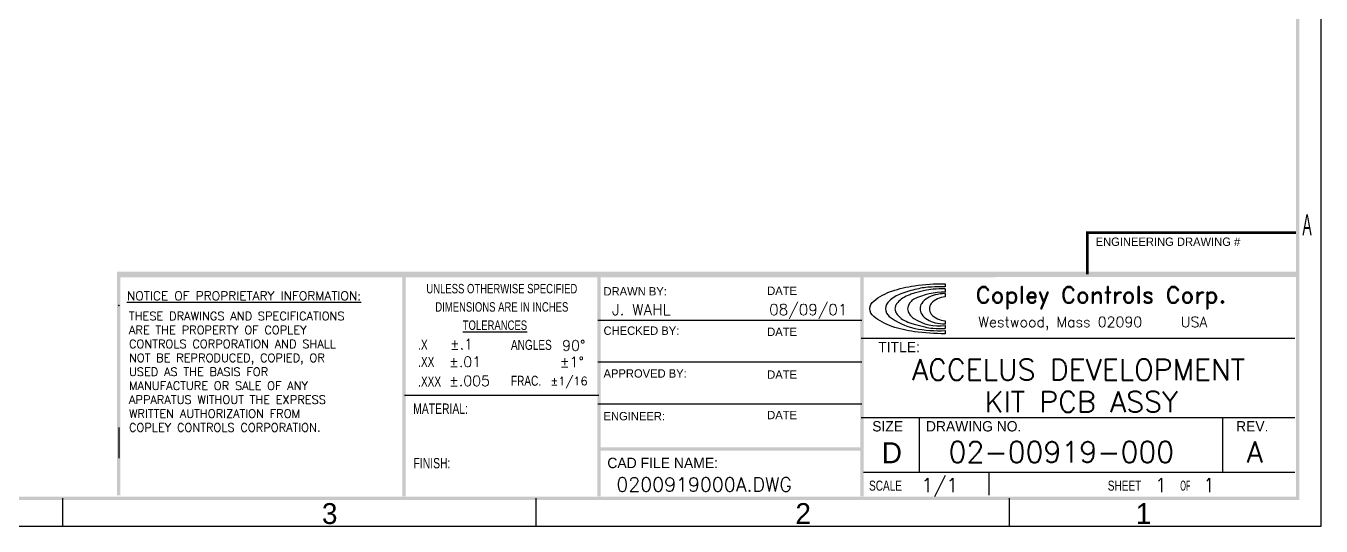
# Model space of a CAD drawing. Extents: x 0 to 31.8, y 0 to 20.
# Drawn here: x 20.17 to 31.8, y 0 to 4.49 of the extents above; entities that cross this region are included whole.
import ezdxf
from ezdxf.enums import TextEntityAlignment as Align

# ---------------------------------------------------------------- set-up
doc = ezdxf.new("R2010")
doc.units = 0
doc.header["$LTSCALE"] = 0.25
doc.header["$MEASUREMENT"] = 0
doc.layers.add('FORMAT', color=3, linetype='CONTINUOUS')
doc.layers.add('TITLE1', color=6, linetype='CONTINUOUS')
doc.styles.add('ROMAND', font='romand')
doc.styles.add('ROMANS', font='romans.shx')
doc.styles.add('SM2', font='TXT', dxfattribs={"width": 0.5})

# ---------------------------------------------------------------- blocks, each defined once
blk = doc.blocks.new('DDWG')
at = {"layer": 'FORMAT'}
for p, q in [((31.8, 0), (31.8, 20)), ((27.679, 1.845), (25.309, 1.845)), ((27.672, 1.687), (31.563, 1.687)), ((27.679, 1.47), (25.309, 1.47)), ((23.572, 1.175), (25.316, 1.175)), ((27.679, 1.095), (25.309, 1.095)), ((27.672, 0.974), (31.563, 0.974)), ((28.191, 0.966), (28.191, 0.483)), ((30.915, 0.974), (30.915, 0.49)), ((21.007, 0.884), (21.007, 0.608)), ((27.691, 0.483), (31.563, 0.483)), ((28.819, 0.483), (28.819, 0.278)), ((20.501, 0.25), (20.501, 0)), ((24.751, 0.25), (24.751, 0)), ((29.001, 0.25), (29.001, 0)), ((0, 0), (31.8, 0))]:
    blk.add_line(p, q, dxfattribs=at)
at = {"layer": 'FORMAT', "const_width": 0.025}
blk.add_lwpolyline([(29.701, 2.258), (29.701, 2.633), (31.576, 2.633)], dxfattribs=at)
at = {"layer": 'FORMAT'}
blk.add_lwpolyline([(27.75, 1.95, -0.22708), (27.784, 2.019, -0.089204), (27.948, 2.109, -0.046169), (28.149, 2.156, -0.034314), (28.425, 2.175), (28.425, 2.146, 0.00009), (28.425, 2.146, 0.004117), (28.302, 2.145, 0.052532), (28.172, 2.126, 0.049378), (28.029, 2.084, 0.116794), (27.924, 2.019, 0.22708), (27.891, 1.95, 0.22708), (27.924, 1.881, 0.11179), (28.153, 1.773, 0.05583), (28.425, 1.754), (28.425, 1.725, -0.029712), (28.149, 1.744, -0.046169), (27.948, 1.791, -0.089204), (27.784, 1.881, -0.22708)], format="xyb", close=True, dxfattribs=at)
for points in [[(28.425, 2.128, 0.026815), (28.317, 2.125, 0.038541), (28.242, 2.113, 0.008609), (28.147, 2.089, 0.019978), (28.107, 2.076, 0.055121), (28.044, 2.044, 0.067962), (28, 2.007, 0.081542), (27.981, 1.978, 0.101331), (27.975, 1.95, 0.101331), (27.981, 1.922, 0.081542), (28, 1.893, 0.067962), (28.044, 1.855, 0.055121), (28.107, 1.824, 0.019978), (28.147, 1.811, 0.008609), (28.242, 1.787, 0.038541), (28.317, 1.775, 0.026815), (28.425, 1.772)], [(28.215, 1.998, 0.150853), (28.2, 1.95, 0.150853)], [(28.266, 2.046, 0.107013), (28.215, 1.998, 0.107013)], [(28.335, 2.075, 0.074938), (28.266, 2.046, 0.074938)], [(28.425, 2.057, 0.177579), (28.299, 1.998, 0.177579)], [(28.2, 1.95, 0.150853), (28.215, 1.902, 0.150853)], [(28.215, 1.902, 0.107013), (28.266, 1.853, 0.107013)]]:
    blk.add_lwpolyline(points, format="xyb", dxfattribs=at)
for points in [[(28.425, 2.128), (28.425, 2.1)], [(28.425, 2.086), (28.425, 2.057)], [(28.425, 1.843), (28.425, 1.813)], [(28.425, 1.8), (28.425, 1.772)]]:
    blk.add_lwpolyline(points, dxfattribs=at)
for centre, radius, start, end in [((28.424, 1.461), 0.639, 89.9067, 115.8562), ((28.233, 1.914), 0.153, 142.3114, 156.8556), ((28.204, 1.936), 0.116, 120.2848, 142.3114), ((28.37, 1.95), 0.0855, 145.6858, 180), ((28.431, 1.67), 0.416, 90.7987, 103.3121), ((28.149, 1.95), 0.0608, 156.8556, 180), ((28.149, 1.95), 0.0608, 180, 203.1444), ((28.233, 1.986), 0.153, 203.1444, 217.6886), ((28.204, 1.964), 0.116, 217.6886, 239.7152), ((28.369, 2.2), 0.404, 236.3976, 277.9663), ((28.37, 1.95), 0.0855, 180, 214.3142), ((28.443, 2.045), 0.203, 224.801, 265.0792), ((28.397, 2.068), 0.251, 238.7468, 255.8892), ((28.425, 2.183), 0.369, 255.8892, 270)]:
    blk.add_arc(centre, radius, start, end, dxfattribs=at)
blk.add_point((21.008, 1.979), dxfattribs=at)
for points in [[(31.576, 0.235), (31.606, 0.235), (31.576, 19.765), (31.606, 19.765)], [(20.993, 2.282), (20.993, 2.232), (31.577, 2.284), (31.577, 2.234)], [(21.023, 2.257), (20.993, 2.257), (21.023, 0.276), (20.993, 0.276)], [(23.553, 0.268), (23.583, 0.268), (23.553, 2.234), (23.583, 2.234)], [(25.303, 0.268), (25.333, 0.268), (25.303, 2.234), (25.333, 2.234)], [(27.663, 0.268), (27.693, 0.268), (27.663, 2.234), (27.693, 2.234)], [(25.324, 0.707), (25.324, 0.677), (27.683, 0.707), (27.683, 0.677)], [(0.261, 0.265), (0.261, 0.235), (31.606, 0.265), (31.606, 0.235)]]:
    blk.add_trace(points, dxfattribs=at)
at = {"layer": 'FORMAT', "style": 'SM2', "width": 0.5}
blk.add_text('A', height=0.187, dxfattribs=at).set_placement((31.674, 2.61), align=Align.CENTER)
at = {"layer": 'FORMAT'}
for s, height, p in [('ENGINEERING DRAWING #', 0.075, (29.776, 2.514)), ('DRAWN BY:', 0.075, (25.359, 2.069)), ('DATE', 0.075, (26.828, 2.074)), ('CHECKED BY:', 0.075, (25.359, 1.716)), ('DATE', 0.075, (26.828, 1.706)), ('TITLE:', 0.093, (27.825, 1.56)), ('APPROVED BY:', 0.075, (25.359, 1.332)), ('DATE', 0.075, (26.828, 1.322)), ('ENGINEER:', 0.075, (25.359, 0.949)), ('DATE', 0.075, (26.828, 0.959)), ('SIZE', 0.093, (27.771, 0.849)), ('DRAWING NO.', 0.093, (28.253, 0.849)), ('REV.', 0.093, (31.037, 0.849)), ('CAD FILE NAME:', 0.0935, (25.393, 0.52))]:
    blk.add_text(s, height=height, dxfattribs=at).set_placement(p)
for s, height, style, p in [('%%UNOTICE OF PROPRIETARY INFORMATION:', 0.08, 'ROMANS', (21.081, 2.026)), ('Copley Controls Corp.', 0.15, 'ROMAND', (28.7, 1.999)), ('THESE DRAWINGS AND SPECIFICATIONS', 0.075, 'ROMANS', (21.099, 1.847)), ('Westwood, Mass 02090', 0.093, 'ROMAND', (28.723, 1.785)), ('USA', 0.093, 'ROMAND', (30.54, 1.785)), ('ARE THE PROPERTY OF COPLEY', 0.075, 'ROMANS', (21.099, 1.722)), ('CONTROLS CORPORATION AND SHALL ', 0.075, 'ROMANS', (21.099, 1.597)), ('NOT BE REPRODUCED, COPIED, OR ', 0.075, 'ROMANS', (21.099, 1.472)), ('USED AS THE BASIS FOR ', 0.075, 'ROMANS', (21.099, 1.347)), ('MANUFACTURE OR SALE OF ANY ', 0.075, 'ROMANS', (21.099, 1.222)), ('APPARATUS WITHOUT THE EXPRESS ', 0.075, 'ROMANS', (21.099, 1.097)), ('WRITTEN AUTHORIZATION FROM ', 0.075, 'ROMANS', (21.099, 0.972)), ('COPLEY CONTROLS CORPORATION.', 0.075, 'ROMANS', (21.099, 0.847))]:
    blk.add_text(s, height=height, dxfattribs=dict(at, style=style)).set_placement(p)
at = {"layer": 'FORMAT', "width": 0.75}
for s, p in [('UNLESS OTHERWISE SPECIFIED', (24.446, 2.088)), ('DIMENSIONS ARE IN INCHES', (24.446, 1.924)), ('%%uTOLERANCES', (24.384, 1.76))]:
    blk.add_text(s, height=0.085, dxfattribs=at).set_placement(p, align=Align.CENTER)
at = {"layer": 'FORMAT'}
for s, height, width, p in [('.X', 0.09, 0.75, (23.695, 1.582)), ('ANGLES', 0.09, 0.75, (24.528, 1.581)), ('.XX', 0.09, 0.75, (23.695, 1.428)), ('.XXX', 0.09, 0.75, (23.695, 1.252)), ('FRAC.', 0.09, 0.75, (24.528, 1.259)), ('MATERIAL:', 0.093, 0.75, (23.65, 1.007)), ('FINISH:', 0.093, 0.75, (23.653, 0.518)), ('SCALE', 0.09, 0.75, (27.742, 0.318)), ('SHEET', 0.09, 0.75, (29.885, 0.318)), ('OF', 0.09, 0.5, (30.536, 0.318))]:
    blk.add_text(s, height=height, dxfattribs=dict(at, width=width)).set_placement(p)
blk.add_text('D', height=0.188, dxfattribs=at).set_placement((27.947, 0.658), align=Align.MIDDLE)
for s, p in [('3', (22.901, 0.019)), ('2', (27.151, 0.019)), ('1', (30.206, 0.019))]:
    blk.add_text(s, height=0.187, dxfattribs=at).set_placement(p, align=Align.CENTER)
at = {"layer": 'TITLE1', "style": 'ROMANS', "flags": 8}
for tag, height, p in [('XX', 0.15, (26.31, 19.119)), ('XX', 0.093, (25.092, 1.574)), ('XX', 0.093, (25.075, 1.427)), ('XX/XX', 0.075, (25.05, 1.264))]:
    blk.add_attdef(tag, text='', height=height, dxfattribs=at).set_placement(p, align=Align.CENTER)
at = {"layer": 'TITLE1', "style": 'ROMANS', "width": 0.718171, "flags": 8}
blk.add_attdef('XX/XX/XX', text='', height=0.15, dxfattribs=at).set_placement((29.981, 19.11), (30.807, 19.11), align=Align.FIT)
at = {"layer": 'TITLE1', "color": 6, "style": 'ROMANS'}
for tag, p, height in [('XXXXXX', (29.834, 2.321), 0.125), ('XX-XXXXX-XXX', (28.456, 0.571), 0.188)]:
    blk.add_attdef(tag, p, '', height=height, dxfattribs=at)
at = {"layer": 'TITLE1', "style": 'ROMANS'}
for tag, p, height in [('XXXXXXX', (25.435, 1.893), 0.1), ('XX/XX/XX', (26.845, 1.893), 0.1), ('XXXXXXXX', (23.667, 0.819), 0.09), ('XXXXXXXX', (23.664, 0.673), 0.09), ('XXXXXXXX', (23.665, 0.332), 0.09), ('XXXXXXX', (25.474, 0.31), 0.125), ('X', (30.307, 0.304), 0.125)]:
    blk.add_attdef(tag, p, '', height=height, dxfattribs=at)
at = {"layer": 'TITLE1', "style": 'ROMANS', "flags": 8}
for tag, p, height in [('XXXXX', (23.98, 1.586), 0.093), ('XXXXXXXX', (25.435, 1.529), 0.1), ('XX/XX/XX', (26.845, 1.529), 0.1), ('XXXXX', (23.972, 1.427), 0.093), ('XXXXX', (23.972, 1.256), 0.093)]:
    blk.add_attdef(tag, p, '', height=height, dxfattribs=at)
at = {"layer": 'TITLE1', "color": 6, "style": 'ROMANS'}
for tag, p in [('XXXXXXXXXXXXXXXX', (29.295, 1.31)), ('XXXXXXXXXXXXXXXXXXXX', (29.649, 1.021)), ('XX', (31.205, 0.571))]:
    blk.add_attdef(tag, text='', height=0.188, dxfattribs=at).set_placement(p, align=Align.CENTER)
at = {"layer": 'TITLE1', "style": 'ROMANS'}
for tag, p in [('XXXXX', (28.377, 0.304)), ('X', (30.794, 0.304))]:
    blk.add_attdef(tag, text='', height=0.125, dxfattribs=at).set_placement(p, align=Align.CENTER)

msp = doc.modelspace()

# ---------------------------------------------------------------- block references
at = {"layer": 'FORMAT'}
ref = msp.add_blockref('DDWG', (0, 0), dxfattribs=at)
ref.add_attrib('XXXXXXXXXXXXXXXX', 'ACCELUS DEVELOPMENT', dxfattribs={"layer": 'TITLE1', "color": 6, "height": 0.1875, "style": 'ROMANS'}).set_placement((29.6223, 1.3101), align=Align.CENTER)
ref.add_attrib('XXXXXXXXXXXXXXXXXXXX', 'KIT PCB ASSY', dxfattribs={"layer": 'TITLE1', "color": 6, "height": 0.1875, "style": 'ROMANS'}).set_placement((29.6486, 1.0213), align=Align.CENTER)
ref.add_attrib('XX-XXXXX-XXX', '02-00919-000', (28.4563, 0.5712), dxfattribs={"layer": 'TITLE1', "color": 6, "height": 0.1875, "style": 'ROMANS'})
ref.add_attrib('XX', 'A', dxfattribs={"layer": 'TITLE1', "color": 6, "height": 0.1875, "style": 'ROMANS'}).set_placement((31.2048, 0.5712), align=Align.CENTER)
ref.add_attrib('XXXXX', '1/1', dxfattribs={"layer": 'TITLE1', "height": 0.125, "style": 'ROMANS'}).set_placement((28.3768, 0.3037), align=Align.CENTER)
ref.add_attrib('X', '1', (30.3073, 0.3037), dxfattribs={"layer": 'TITLE1', "height": 0.125, "style": 'ROMANS'})
ref.add_attrib('X', '1', dxfattribs={"layer": 'TITLE1', "height": 0.125, "style": 'ROMANS'}).set_placement((30.7943, 0.3037), align=Align.CENTER)
ref.add_attrib('XXXXXXX', '0200919000A.DWG', (25.4743, 0.3103), dxfattribs={"layer": 'TITLE1', "height": 0.125, "style": 'ROMANS'})
ref.add_attrib('XXXXXXX', 'J. WAHL', (25.4352, 1.8925), dxfattribs={"layer": 'TITLE1', "height": 0.1, "style": 'ROMANS'})
ref.add_attrib('XX/XX/XX', '08/09/01', (26.8452, 1.8925), dxfattribs={"layer": 'TITLE1', "height": 0.1, "style": 'ROMANS'})
ref.add_attrib('XXXXX', '%%P.1', (23.9799, 1.5859), dxfattribs={"layer": 'TITLE1', "height": 0.093, "style": 'ROMANS', "flags": 8})
ref.add_attrib('XXXXX', '%%P.01', (23.9722, 1.4275), dxfattribs={"layer": 'TITLE1', "height": 0.093, "style": 'ROMANS', "flags": 8})
ref.add_attrib('XXXXX', '%%P.005', (23.9722, 1.2565), dxfattribs={"layer": 'TITLE1', "height": 0.093, "style": 'ROMANS', "flags": 8})
ref.add_attrib('XX', '90%%d', dxfattribs={"layer": 'TITLE1', "height": 0.093, "style": 'ROMANS', "flags": 8}).set_placement((25.0916, 1.5739), align=Align.CENTER)
ref.add_attrib('XX', '%%p1%%d', dxfattribs={"layer": 'TITLE1', "height": 0.093, "style": 'ROMANS', "flags": 8}).set_placement((25.0748, 1.4266), align=Align.CENTER)
ref.add_attrib('XX/XX', '%%P1/16', dxfattribs={"layer": 'TITLE1', "height": 0.075, "style": 'ROMANS', "flags": 8}).set_placement((25.0498, 1.2636), align=Align.CENTER)

doc.saveas('drawing.dxf')
